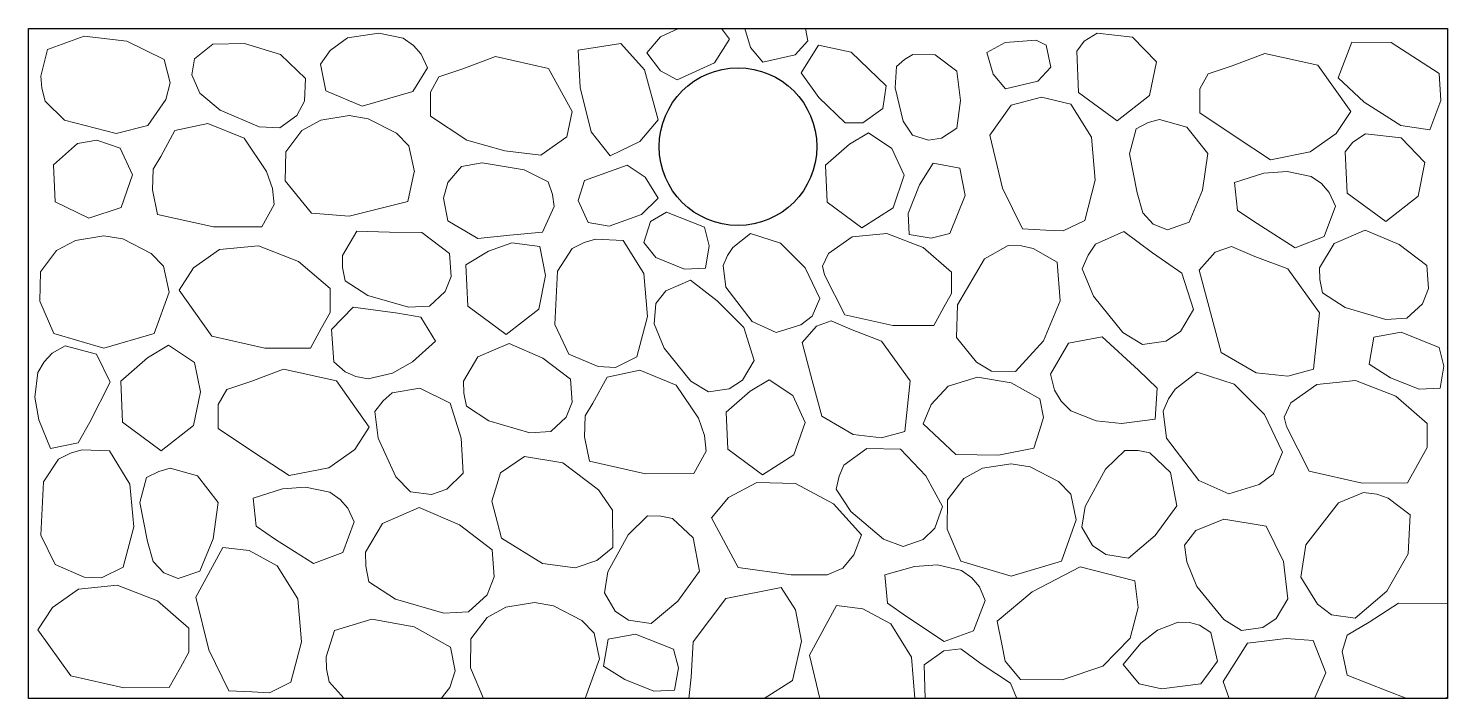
# Model space of a CAD drawing. Extents: x 0 to 36, y 0 to 17.
import ezdxf

# ---------------------------------------------------------------- set-up
doc = ezdxf.new("R2010")
doc.units = 0
doc.header["$MEASUREMENT"] = 0
doc.layers.add('SEPTICAD', color=7, linetype='CONTINUOUS')

msp = doc.modelspace()

# ---------------------------------------------------------------- linework, layer by layer
at = {"layer": 'SEPTICAD', "linetype": 'Continuous', "lineweight": 30}
msp.add_lwpolyline([(36, 0), (0, 0), (0, 17), (36, 17)], close=True, dxfattribs=at)
at = {"layer": 'SEPTICAD'}
msp.add_lwpolyline([(0, 0), (0, 17)], dxfattribs=at)
at = {"layer": 'SEPTICAD', "linetype": 'Continuous', "lineweight": 15}
for points in [[(17.58, 17), (17.785, 16.726), (17.401, 16.129), (16.461, 15.691), (16.461, 15.691), (16.034, 15.927), (15.69, 16.382), (16.035, 16.784), (16.493, 17)], [(19.708, 17), (19.772, 16.688), (19.448, 16.331), (18.63, 16.141), (18.63, 16.141), (18.313, 16.513), (18.17, 17)], [(9.79, 13.364), (9.652, 14.019), (9.34, 14.339), (8.621, 14.709), (8.14, 14.789), (7.415, 14.672), (6.94, 14.414), (6.529, 13.873), (6.515, 13.132), (7.181, 12.314), (8.14, 12.233), (9.623, 12.608), (9.789, 13.364)], [(3.567, 10.313), (3.429, 10.968), (3.117, 11.288), (2.398, 11.658), (1.918, 11.738), (1.192, 11.622), (0.717, 11.363), (0.306, 10.823), (0.292, 10.081), (0.642, 9.263), (1.918, 8.888), (3.192, 9.263), (3.567, 10.313)], [(26.579, 4.534), (26.441, 5.189), (26.129, 5.509), (25.409, 5.879), (24.929, 5.959), (24.204, 5.843), (23.729, 5.584), (23.318, 5.044), (23.304, 4.302), (23.654, 3.484), (24.929, 3.109), (26.204, 3.484), (26.579, 4.534)], [(18.663, 0), (19.386, 0.458), (19.613, 1.456), (19.46, 2.249), (19.095, 2.819), (19.095, 2.819), (17.689, 2.54), (16.862, 1.437), (16.808, 0.548), (16.752, 0)], [(14.486, 1.009), (14.348, 1.664), (14.037, 1.984), (13.317, 2.354), (12.837, 2.434), (12.111, 2.317), (11.636, 2.059), (11.225, 1.519), (11.211, 0.777), (11.544, 0)], [(22.487, 0), (22.397, 1.055), (21.876, 1.893), (21.167, 2.281), (20.495, 2.362), (20.495, 2.362), (19.814, 1.1), (20.079, 0)], [(36, 2.407), (34.757, 2.42), (34.009, 1.937), (33.456, 1.612), (33.327, 1.191), (33.455, 0.596), (34.484, 0.188), (34.964, 0)], [(10.468, 0), (10.691, 0.284), (10.826, 0.703), (10.707, 1.301), (9.789, 1.823), (8.713, 2.014), (7.768, 1.728), (7.557, 1.059), (7.562, 0.756), (7.631, 0.422), (8.011, 0)], [(32.622, 0), (32.907, 0.657), (32.586, 1.47), (31.905, 1.521), (30.921, 1.408), (30.309, 0.437), (30.309, 0.437), (30.457, 0)], [(25.075, 0), (24.912, 0.388), (24.172, 0.883), (23.655, 1.262), (23.217, 1.213), (22.721, 0.86), (22.747, 0)], [(14.126, 0), (14.486, 1.009)], [(35.909, 0), (36, 0.039)]]:
    msp.add_lwpolyline(points, dxfattribs=at)
for points in [[(0.425, 15.153), (0.915, 14.67), (2.225, 14.332), (3.03, 14.533), (3.488, 15.197), (3.598, 15.623), (3.444, 16.212), (2.496, 16.679), (1.411, 16.806), (0.484, 16.464), (0.314, 15.784), (0.337, 15.482)], [(4.348, 15.354), (4.867, 14.924), (5.853, 14.507), (6.378, 14.478), (6.809, 14.793), (7.003, 15.151), (7.027, 15.729), (6.398, 16.336), (5.484, 16.614), (4.675, 16.602), (4.216, 16.224), (4.143, 15.822)], [(10.121, 15.996), (9.964, 16.344), (9.766, 16.566), (9.506, 16.749), (8.893, 16.878), (8.094, 16.762), (7.656, 16.435), (7.407, 16.092), (7.544, 15.415), (8.466, 15.029), (9.748, 15.396), (10.121, 15.996)], [(15.974, 14.677), (15.51, 14.13), (14.757, 13.767), (14.277, 14.379), (14, 15.499), (13.948, 16.445), (15.027, 16.614), (15.628, 15.952), (15.974, 14.677)], [(21.755, 15.541), (21.675, 14.966), (21.163, 14.607), (20.722, 14.602), (20.047, 15.249), (19.601, 15.874), (20.041, 16.572), (20.868, 16.399), (21.755, 15.541)], [(24.789, 15.469), (24.473, 15.841), (24.312, 16.388), (24.777, 16.642), (25.56, 16.704), (25.818, 16.571), (25.932, 16.016), (25.608, 15.66), (24.789, 15.469)], [(26.64, 15.378), (27.616, 14.654), (28.441, 15.295), (28.613, 16.149), (28.01, 16.775), (27.108, 16.877), (26.78, 16.672), (26.592, 16.42), (26.64, 15.378)], [(35.789, 15.856), (35.829, 15.173), (35.547, 14.427), (34.813, 14.534), (33.886, 15.125), (33.227, 15.744), (33.573, 16.65), (34.567, 16.641), (35.789, 15.856)], [(13.794, 14.889), (13.197, 15.984), (11.852, 16.286), (11.02, 15.97), (10.411, 15.769), (10.197, 15.384), (10.197, 14.775), (11.118, 14.161), (12.087, 13.897), (12.997, 13.784), (13.658, 14.248), (13.794, 14.889)], [(22.018, 16.034), (21.987, 15.491), (22.19, 14.65), (22.423, 14.295), (22.835, 14.165), (23.16, 14.212), (23.548, 14.473), (23.641, 15.173), (23.553, 15.916), (23.005, 16.329), (22.431, 16.339), (22.223, 16.215)], [(33.543, 14.896), (32.712, 16.065), (31.367, 16.367), (30.534, 16.051), (29.926, 15.85), (29.712, 15.465), (29.712, 14.856), (30.633, 14.242), (31.508, 13.663), (32.512, 13.865), (33.173, 14.33), (33.543, 14.896)], [(24.925, 15.051), (24.384, 14.288), (24.707, 12.948), (25.219, 11.913), (25.808, 11.884), (26.247, 11.862), (26.794, 12.131), (27.06, 13.154), (26.966, 14.242), (26.445, 15.081), (25.701, 15.254), (24.925, 15.051)], [(3.148, 12.902), (3.278, 12.283), (4.697, 11.964), (5.922, 11.966), (6.236, 12.532), (6.193, 12.935), (6.039, 13.37), (5.472, 14.212), (4.554, 14.587), (3.719, 14.41), (3.36, 13.754), (3.161, 13.43)], [(28.098, 14.456), (27.927, 13.817), (28.122, 12.832), (28.266, 12.319), (28.532, 12.032), (28.896, 11.889), (29.448, 12.081), (29.784, 12.897), (29.916, 13.823), (29.385, 14.497), (28.695, 14.692), (28.403, 14.609)], [(0.682, 12.603), (1.534, 12.19), (2.354, 12.461), (2.637, 13.283), (2.325, 13.963), (1.737, 14.162), (1.249, 14.076), (0.64, 13.54), (0.682, 12.603)], [(20.263, 12.594), (21.141, 11.942), (21.934, 12.452), (22.218, 13.274), (21.906, 13.954), (21.311, 14.351), (20.829, 14.067), (20.22, 13.532), (20.263, 12.594)], [(33.453, 12.824), (34.429, 12.1), (35.254, 12.742), (35.426, 13.595), (34.823, 14.221), (33.921, 14.323), (33.593, 14.118), (33.405, 13.866), (33.453, 12.824)], [(13.186, 13.107), (12.577, 13.41), (11.512, 13.591), (10.988, 13.499), (10.637, 13.09), (10.53, 12.693), (10.639, 12.118), (11.398, 11.667), (12.213, 11.758), (13.039, 11.828), (13.333, 12.483), (13.293, 12.783)], [(15.191, 13.532), (15.641, 13.229), (15.977, 12.692), (15.555, 12.28), (14.736, 11.98), (14.201, 12.076), (13.945, 12.635), (14.108, 13.14), (15.191, 13.532)], [(23.374, 11.797), (22.901, 11.676), (22.339, 11.773), (22.315, 12.302), (22.604, 13.032), (22.949, 13.578), (23.631, 13.458), (23.76, 12.76), (23.374, 11.797)], [(33.156, 12.491), (32.999, 12.84), (32.801, 13.062), (32.541, 13.245), (31.928, 13.374), (31.342, 13.325), (30.593, 13.095), (30.674, 12.382), (31.167, 12.047), (32.13, 11.436), (32.868, 11.718), (33.156, 12.491)], [(17.151, 11.955), (17.271, 11.482), (17.175, 10.92), (16.645, 10.896), (15.915, 11.185), (15.614, 11.57), (15.777, 12.099), (16.188, 12.341), (17.151, 11.955)], [(32.828, 10.293), (33.398, 9.922), (34.436, 9.619), (34.966, 9.651), (35.362, 10.017), (35.514, 10.399), (35.472, 10.982), (34.77, 11.518), (33.91, 11.885), (33.122, 11.546), (32.754, 10.93), (32.759, 10.627)], [(8.038, 10.6), (8.608, 10.229), (9.646, 9.926), (10.176, 9.958), (10.573, 10.324), (10.725, 10.706), (10.682, 11.289), (9.981, 11.825), (9.16, 11.828), (8.332, 11.853), (7.965, 11.237), (7.97, 10.934)], [(11.145, 9.957), (12.121, 9.233), (12.946, 9.875), (13.119, 10.728), (12.971, 11.468), (12.267, 11.56), (11.67, 11.347), (11.098, 10.999), (11.145, 9.957)], [(13.792, 11.414), (13.418, 10.838), (13.35, 9.487), (13.708, 8.738), (14.451, 8.422), (14.89, 8.4), (15.437, 8.67), (15.703, 9.692), (15.609, 10.781), (15.088, 11.619), (14.388, 11.65), (14.097, 11.567)], [(17.622, 10.988), (17.692, 10.436), (18.357, 9.565), (18.971, 9.29), (19.595, 9.483), (19.878, 9.7), (20.075, 10.152), (19.705, 10.923), (19.077, 11.548), (18.316, 11.794), (17.867, 11.446), (17.731, 11.242)], [(20.197, 10.748), (20.714, 9.732), (21.925, 9.46), (22.964, 9.462), (23.222, 9.926), (23.414, 10.272), (23.414, 10.82), (22.694, 11.442), (21.778, 11.799), (20.894, 11.712), (20.299, 11.294), (20.147, 10.966)], [(26.733, 10.903), (27.016, 10.21), (27.763, 9.286), (28.262, 8.982), (28.85, 9.064), (29.227, 9.313), (29.554, 9.867), (29.257, 10.791), (28.517, 11.309), (27.784, 11.851), (27.066, 11.525), (26.881, 11.248)], [(3.821, 10.36), (4.652, 9.191), (5.997, 8.888), (7.152, 8.891), (7.438, 9.406), (7.652, 9.791), (7.652, 10.399), (6.852, 11.09), (5.834, 11.487), (4.851, 11.39), (4.191, 10.926), (3.821, 10.36)], [(24.853, 11.489), (24.254, 11.151), (23.568, 9.985), (23.539, 9.156), (24.051, 8.532), (24.43, 8.309), (25.039, 8.294), (25.749, 9.077), (26.17, 10.086), (26.097, 11.07), (25.49, 11.421), (25.194, 11.483)], [(32.596, 8.355), (32.749, 9.781), (31.943, 10.899), (31.11, 11.214), (30.521, 11.467), (30.105, 11.321), (29.702, 10.865), (29.984, 9.795), (30.255, 8.781), (31.141, 8.267), (31.944, 8.176), (32.596, 8.355)], [(15.873, 9.51), (16.128, 8.886), (16.8, 8.054), (17.25, 7.781), (17.779, 7.855), (18.118, 8.079), (18.413, 8.578), (18.145, 9.41), (17.469, 10.086), (16.796, 10.616), (16.167, 10.34), (15.913, 10.02)], [(7.748, 8.541), (8.037, 8.29), (8.309, 8.172), (8.622, 8.113), (9.233, 8.253), (9.745, 8.542), (10.329, 9.064), (9.957, 9.678), (9.369, 9.776), (8.239, 9.929), (7.687, 9.364), (7.748, 8.541)], [(22.231, 6.777), (22.368, 8.06), (21.642, 9.067), (20.893, 9.351), (20.363, 9.578), (19.989, 9.446), (19.626, 9.036), (19.88, 8.073), (20.124, 7.161), (20.921, 6.698), (21.643, 6.616), (22.231, 6.777)], [(11.111, 7.414), (11.681, 7.043), (12.718, 6.74), (13.249, 6.772), (13.645, 7.138), (13.797, 7.52), (13.755, 8.103), (13.053, 8.639), (12.193, 9.006), (11.404, 8.667), (11.037, 8.051), (11.042, 7.748)], [(25.923, 8.233), (26.026, 7.825), (26.198, 7.547), (26.444, 7.298), (27.084, 7.042), (27.728, 6.982), (28.583, 7.086), (28.632, 7.874), (28.162, 8.333), (27.237, 9.179), (26.384, 9.015), (25.923, 8.233)], [(35.787, 8.909), (35.908, 8.435), (35.811, 7.873), (35.282, 7.849), (34.552, 8.138), (34.006, 8.483), (34.126, 9.165), (34.824, 9.294), (35.787, 8.909)], [(0.933, 8.951), (0.6, 8.763), (0.397, 8.545), (0.238, 8.27), (0.166, 7.648), (0.267, 7.068), (0.564, 6.343), (1.266, 6.489), (1.556, 7.01), (2.077, 8.024), (1.73, 8.734), (0.933, 8.951)], [(2.388, 7.01), (3.364, 6.286), (4.189, 6.928), (4.362, 7.781), (4.214, 8.522), (3.553, 8.962), (3.018, 8.647), (2.341, 8.052), (2.388, 7.01)], [(8.648, 6.888), (7.817, 8.057), (6.472, 8.359), (5.64, 8.044), (5.031, 7.842), (4.817, 7.457), (4.817, 6.848), (5.738, 6.234), (6.613, 5.656), (7.617, 5.857), (8.278, 6.322), (8.648, 6.888)], [(14.107, 6.643), (14.237, 6.024), (15.655, 5.705), (16.88, 5.708), (17.195, 6.274), (17.152, 6.677), (16.998, 7.111), (16.431, 7.953), (15.513, 8.329), (14.678, 8.151), (14.319, 7.496), (14.12, 7.172)], [(28.786, 7.288), (28.873, 6.607), (29.693, 5.531), (30.451, 5.192), (31.221, 5.43), (31.571, 5.697), (31.814, 6.255), (31.357, 7.208), (30.582, 7.979), (29.643, 8.282), (29.088, 7.853), (28.92, 7.602)], [(17.746, 6.326), (18.624, 5.675), (19.417, 6.185), (19.701, 7.006), (19.389, 7.686), (18.794, 8.083), (18.312, 7.8), (17.703, 7.264), (17.746, 6.326)], [(22.699, 6.968), (23.524, 6.195), (24.612, 6.172), (25.504, 6.355), (25.645, 6.798), (25.749, 7.13), (25.654, 7.6), (24.927, 8.009), (24.078, 8.156), (23.334, 7.927), (22.896, 7.464), (22.699, 6.968)], [(31.909, 6.899), (32.484, 5.77), (33.829, 5.468), (34.984, 5.47), (35.27, 5.985), (35.484, 6.37), (35.484, 6.979), (34.684, 7.67), (33.666, 8.067), (32.683, 7.97), (32.023, 7.505), (31.853, 7.141)], [(8.788, 7.283), (8.876, 6.609), (9.321, 5.623), (9.69, 5.241), (10.225, 5.178), (10.614, 5.31), (11.03, 5.722), (10.981, 6.603), (10.701, 7.496), (9.931, 7.875), (9.224, 7.753), (8.997, 7.552)], [(0.76, 6.076), (0.386, 5.499), (0.318, 4.148), (0.676, 3.4), (1.419, 3.084), (1.858, 3.062), (2.404, 3.331), (2.671, 4.354), (2.577, 5.443), (2.056, 6.281), (1.356, 6.312), (1.065, 6.228)], [(11.755, 5.006), (12, 4.069), (13.042, 3.43), (13.872, 3.316), (14.418, 3.505), (14.824, 3.834), (14.813, 4.782), (14.462, 5.298), (13.556, 5.982), (12.582, 6.143), (11.978, 5.725), (11.755, 5.006)], [(20.491, 5.313), (20.863, 4.743), (21.689, 4.046), (22.187, 3.861), (22.698, 4.036), (22.991, 4.323), (23.188, 4.874), (22.763, 5.648), (22.125, 6.331), (21.267, 6.34), (20.682, 5.925), (20.564, 5.646)], [(27.813, 6.297), (27.326, 5.821), (26.804, 4.875), (26.719, 4.35), (26.99, 3.884), (27.33, 3.652), (27.908, 3.566), (28.584, 4.134), (29.13, 4.894), (28.971, 5.737), (28.45, 6.23), (28.154, 6.291)], [(3, 5.611), (2.829, 4.972), (3.024, 3.987), (3.168, 3.474), (3.434, 3.187), (3.798, 3.043), (4.35, 3.235), (4.686, 4.052), (4.818, 4.978), (4.287, 5.652), (3.597, 5.847), (3.305, 5.764)], [(17.325, 4.586), (18.006, 3.324), (19.349, 3.14), (20.258, 3.14), (20.655, 3.31), (20.94, 3.651), (21.132, 4.155), (20.423, 4.939), (19.461, 5.458), (18.474, 5.482), (17.762, 5.102), (17.325, 4.586)], [(8.261, 4.483), (8.104, 4.832), (7.906, 5.054), (7.646, 5.237), (7.033, 5.366), (6.447, 5.317), (5.698, 5.088), (5.779, 4.375), (6.272, 4.039), (7.235, 3.428), (7.973, 3.71), (8.261, 4.483)], [(33.867, 5.23), (33.231, 4.97), (32.405, 3.899), (32.273, 3.08), (32.703, 2.397), (33.051, 2.128), (33.653, 2.038), (34.456, 2.726), (34.999, 3.674), (35.049, 4.66), (34.491, 5.084), (34.205, 5.182)], [(8.637, 2.962), (9.311, 2.523), (10.538, 2.164), (11.166, 2.202), (11.634, 2.635), (11.814, 3.087), (11.764, 3.776), (10.934, 4.41), (9.916, 4.844), (8.984, 4.444), (8.55, 3.715), (8.556, 3.357)], [(15.704, 4.634), (15.217, 4.158), (14.695, 3.212), (14.611, 2.687), (14.881, 2.221), (15.221, 1.989), (15.799, 1.903), (16.475, 2.471), (17.021, 3.231), (16.863, 4.074), (16.341, 4.567), (16.045, 4.628)], [(29.384, 3.473), (29.641, 2.843), (30.32, 2.003), (30.774, 1.726), (31.309, 1.801), (31.651, 2.028), (31.949, 2.531), (31.837, 3.475), (31.4, 4.375), (30.323, 4.552), (29.613, 4.268), (29.329, 3.89)], [(4.933, 3.837), (4.251, 2.576), (4.574, 1.235), (5.086, 0.2), (5.675, 0.171), (6.115, 0.149), (6.661, 0.418), (6.927, 1.441), (6.834, 2.53), (6.313, 3.368), (5.604, 3.756), (4.933, 3.837)], [(24.272, 2.486), (24.122, 2.838), (23.928, 3.063), (23.672, 3.251), (23.061, 3.391), (22.474, 3.354), (21.721, 3.138), (21.789, 2.424), (22.276, 2.079), (23.226, 1.45), (23.97, 1.718), (24.272, 2.486)], [(28.07, 2.985), (26.682, 3.344), (25.458, 2.709), (24.576, 1.963), (24.689, 1.384), (24.774, 0.952), (25.166, 0.487), (26.223, 0.473), (27.257, 0.826), (27.946, 1.533), (28.152, 2.314), (28.07, 2.985)], [(0.242, 1.747), (1.073, 0.578), (2.418, 0.276), (3.573, 0.278), (3.86, 0.793), (4.073, 1.178), (4.073, 1.787), (3.274, 2.478), (2.255, 2.875), (1.273, 2.778), (0.612, 2.314), (0.242, 1.747)], [(29.997, 1.674), (29.707, 1.859), (29.449, 1.929), (29.163, 1.939), (28.637, 1.734), (28.219, 1.409), (27.768, 0.868), (28.18, 0.371), (28.744, 0.246), (29.742, 0.373), (30.16, 0.949), (29.997, 1.674)], [(16.367, 1.252), (16.487, 0.779), (16.391, 0.217), (15.861, 0.193), (15.131, 0.482), (14.586, 0.827), (14.706, 1.509), (15.404, 1.637), (16.367, 1.252)]]:
    msp.add_lwpolyline(points, close=True, dxfattribs=at)
at = {"layer": 'SEPTICAD', "linetype": 'Continuous', "lineweight": 30}
msp.add_circle((18, 14), 2, dxfattribs=at)

doc.saveas('drawing.dxf')
